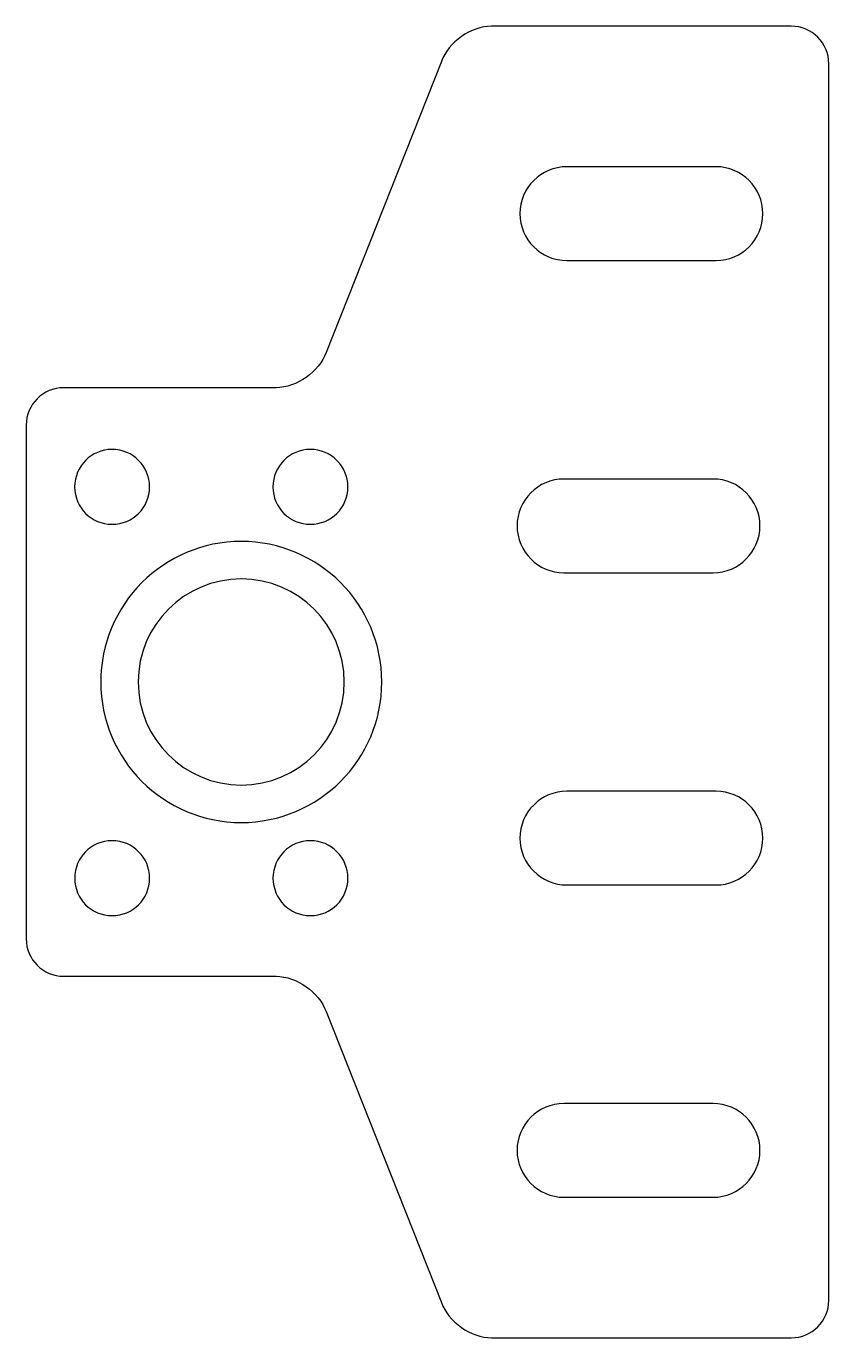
# Model space of a CAD drawing. Extents: x 0 to 42.8, y 0 to 70.
import ezdxf

# ---------------------------------------------------------------- set-up
doc = ezdxf.new("R2010")
doc.units = 0
doc.layers.add('LAYER_1', color=7, linetype='CONTINUOUS')

msp = doc.modelspace()

# ---------------------------------------------------------------- linework, layer by layer
at = {"layer": 'LAYER_1', "color": 250}
for points, knots in [([(0, 48.707), (0, 49.807), (0.9, 50.707), (2, 50.707), (2, 50.707), (13.334, 50.707), (13.334, 50.707), (14.434, 50.707), (15.636, 51.555), (16.005, 52.591), (16.005, 52.591), (22.162, 68.116), (22.162, 68.116), (22.531, 69.152), (23.733, 70), (24.833, 70), (24.833, 70), (40.834, 70), (40.834, 70), (41.934, 70), (42.834, 69.1), (42.834, 68), (42.834, 68), (42.834, 2), (42.834, 2), (42.834, 0.9), (41.934, 0), (40.834, 0), (40.834, 0), (24.833, 0), (24.833, 0), (23.733, 0), (22.531, 0.848), (22.162, 1.884), (22.162, 1.884), (16.005, 17.408), (16.005, 17.408), (15.636, 18.444), (14.434, 19.292), (13.334, 19.292), (13.334, 19.292), (2, 19.292), (2, 19.292), (0.9, 19.292), (0, 20.192), (0, 21.292), (0, 21.292), (0, 48.707), (0, 48.707)], [0, 0, 0, 0, 1, 1, 1, 2, 2, 2, 3, 3, 3, 4, 4, 4, 5, 5, 5, 6, 6, 6, 7, 7, 7, 8, 8, 8, 9, 9, 9, 10, 10, 10, 11, 11, 11, 12, 12, 12, 13, 13, 13, 14, 14, 14, 15, 15, 15, 16, 16, 16, 16]), ([(39.316, 60), (39.316, 58.619), (38.196, 57.499), (36.815, 57.499), (36.815, 57.499), (28.852, 57.499), (28.852, 57.499), (27.471, 57.499), (26.351, 58.619), (26.351, 60), (26.351, 60), (26.351, 60), (26.351, 60), (26.351, 61.381), (27.471, 62.5), (28.852, 62.5), (28.852, 62.5), (36.815, 62.5), (36.815, 62.5), (38.196, 62.5), (39.316, 61.381), (39.316, 60), (39.316, 60), (39.316, 60), (39.316, 60)], [0, 0, 0, 0, 1, 1, 1, 2, 2, 2, 3, 3, 3, 4, 4, 4, 5, 5, 5, 6, 6, 6, 7, 7, 7, 8, 8, 8, 8]), ([(6.585, 45.415), (6.585, 44.31), (5.69, 43.415), (4.585, 43.415), (3.48, 43.415), (2.585, 44.31), (2.585, 45.415), (2.585, 46.519), (3.48, 47.415), (4.585, 47.415), (5.69, 47.415), (6.585, 46.519), (6.585, 45.415)], [0, 0, 0, 0, 1, 1, 1, 2, 2, 2, 3, 3, 3, 4, 4, 4, 4]), ([(17.169, 45.415), (17.169, 44.31), (16.274, 43.415), (15.169, 43.415), (14.065, 43.415), (13.169, 44.31), (13.169, 45.415), (13.169, 46.519), (14.065, 47.415), (15.169, 47.415), (16.274, 47.415), (17.169, 46.519), (17.169, 45.415)], [0, 0, 0, 0, 1, 1, 1, 2, 2, 2, 3, 3, 3, 4, 4, 4, 4]), ([(39.161, 43.333), (39.161, 41.952), (38.042, 40.833), (36.661, 40.833), (36.661, 40.833), (28.697, 40.833), (28.697, 40.833), (27.317, 40.833), (26.197, 41.952), (26.197, 43.333), (26.197, 43.333), (26.197, 43.333), (26.197, 43.333), (26.197, 44.714), (27.317, 45.834), (28.697, 45.834), (28.697, 45.834), (36.661, 45.834), (36.661, 45.834), (38.042, 45.834), (39.161, 44.714), (39.161, 43.333), (39.161, 43.333), (39.161, 43.333), (39.161, 43.333)], [0, 0, 0, 0, 1, 1, 1, 2, 2, 2, 3, 3, 3, 4, 4, 4, 5, 5, 5, 6, 6, 6, 7, 7, 7, 8, 8, 8, 8]), ([(18.976, 35), (18.976, 30.858), (15.618, 27.5), (11.476, 27.5), (7.334, 27.5), (3.976, 30.858), (3.976, 35), (3.976, 39.142), (7.334, 42.5), (11.476, 42.5), (15.618, 42.5), (18.976, 39.142), (18.976, 35)], [0, 0, 0, 0, 1, 1, 1, 2, 2, 2, 3, 3, 3, 4, 4, 4, 4]), ([(16.976, 35), (16.976, 31.963), (14.513, 29.5), (11.477, 29.5), (8.439, 29.5), (5.976, 31.963), (5.976, 35), (5.976, 38.037), (8.439, 40.5), (11.477, 40.5), (14.513, 40.5), (16.976, 38.037), (16.976, 35)], [0, 0, 0, 0, 1, 1, 1, 2, 2, 2, 3, 3, 3, 4, 4, 4, 4]), ([(39.316, 26.667), (39.316, 25.286), (38.196, 24.166), (36.815, 24.166), (36.815, 24.166), (28.852, 24.166), (28.852, 24.166), (27.471, 24.166), (26.351, 25.286), (26.351, 26.667), (26.351, 26.667), (26.351, 26.667), (26.351, 26.667), (26.351, 28.048), (27.471, 29.167), (28.852, 29.167), (28.852, 29.167), (36.815, 29.167), (36.815, 29.167), (38.196, 29.167), (39.316, 28.048), (39.316, 26.667), (39.316, 26.667), (39.316, 26.667), (39.316, 26.667)], [0, 0, 0, 0, 1, 1, 1, 2, 2, 2, 3, 3, 3, 4, 4, 4, 5, 5, 5, 6, 6, 6, 7, 7, 7, 8, 8, 8, 8]), ([(6.586, 24.529), (6.586, 23.424), (5.69, 22.529), (4.585, 22.529), (3.481, 22.529), (2.586, 23.424), (2.586, 24.529), (2.586, 25.633), (3.481, 26.529), (4.585, 26.529), (5.69, 26.529), (6.586, 25.633), (6.586, 24.529)], [0, 0, 0, 0, 1, 1, 1, 2, 2, 2, 3, 3, 3, 4, 4, 4, 4]), ([(17.17, 24.529), (17.17, 23.424), (16.275, 22.529), (15.17, 22.529), (14.065, 22.529), (13.17, 23.424), (13.17, 24.529), (13.17, 25.633), (14.065, 26.529), (15.17, 26.529), (16.275, 26.529), (17.17, 25.633), (17.17, 24.529)], [0, 0, 0, 0, 1, 1, 1, 2, 2, 2, 3, 3, 3, 4, 4, 4, 4]), ([(39.161, 10), (39.161, 8.619), (38.042, 7.499), (36.661, 7.499), (36.661, 7.499), (28.697, 7.499), (28.697, 7.499), (27.317, 7.499), (26.197, 8.619), (26.197, 10), (26.197, 10), (26.197, 10), (26.197, 10), (26.197, 11.381), (27.317, 12.5), (28.697, 12.5), (28.697, 12.5), (36.661, 12.5), (36.661, 12.5), (38.042, 12.5), (39.161, 11.381), (39.161, 10), (39.161, 10), (39.161, 10), (39.161, 10)], [0, 0, 0, 0, 1, 1, 1, 2, 2, 2, 3, 3, 3, 4, 4, 4, 5, 5, 5, 6, 6, 6, 7, 7, 7, 8, 8, 8, 8])]:
    msp.add_open_spline(points, degree=3, knots=knots, dxfattribs=at)

doc.saveas('drawing.dxf')
